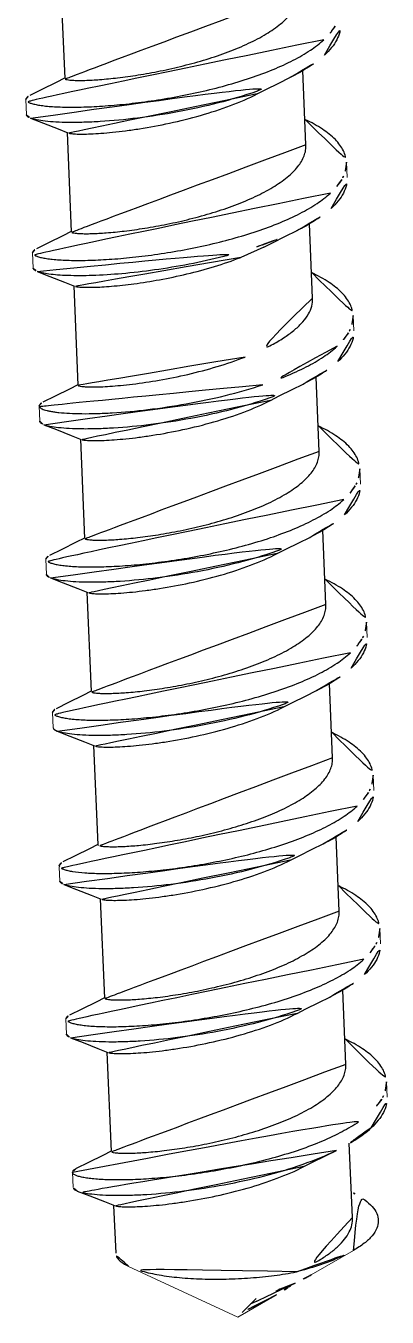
# Model space of a CAD drawing. Extents: x 16296660632 to 16296679688, y -37409620961 to -37409616551.
# Drawn here: x 16296678243.96 to 16296678248.51, y -37409618214.3 to -37409618198.03 of the extents above; entities that cross this region are included whole.
import ezdxf

# ---------------------------------------------------------------- set-up
doc = ezdxf.new("R2010")
doc.units = 0
doc.header["$LTSCALE"] = 10
doc.header["$MEASUREMENT"] = 0
doc.linetypes.add('ACAD_ISO02W100', pattern=[15, 12, -3])
doc.layers.get('0').update_dxf_attribs({"linetype": 'CONTINUOUS'})
doc.layers.add('虚线', color=8, linetype='ACAD_ISO02W100', lineweight=20)

msp = doc.modelspace()

# ---------------------------------------------------------------- linework, layer by layer
at = {"color": 7, "linetype": 'Continuous'}
for p, q in [((16296678244.391939, -37409618197.441933), (16296678244.44627, -37409618198.692421)), ((16296678247.48538, -37409618199.527542), (16296678247.444691, -37409618198.590973)), ((16296678244.363529, -37409618199.327454), (16296678244.48534, -37409618199.376457)), ((16296678244.475821, -37409618199.372627), (16296678244.530149, -37409618200.623108)), ((16296678247.569269, -37409618201.458237), (16296678247.528521, -37409618200.520447)), ((16296678246.95627, -37409618200.815392), (16296678246.664921, -37409618200.945183)), ((16296678244.44372, -37409618201.256668), (16296678244.56922, -37409618201.307137)), ((16296678244.55971, -37409618201.303322), (16296678244.61404, -37409618202.553802)), ((16296678247.653151, -37409618203.388931), (16296678247.612459, -37409618202.452263)), ((16296678244.527599, -37409618203.187363), (16296678244.653099, -37409618203.237839)), ((16296678244.643591, -37409618203.234016), (16296678244.69792, -37409618204.484497)), ((16296678247.73704, -37409618205.319633), (16296678247.69635, -37409618204.383163)), ((16296678244.61149, -37409618205.118057), (16296678244.73699, -37409618205.168533)), ((16296678244.72748, -37409618205.164711), (16296678244.781811, -37409618206.415192)), ((16296678247.820921, -37409618207.25032), (16296678247.780199, -37409618206.313026)), ((16296678244.301149, -37409618206.871292), (16296678244.30958, -37409618206.889053)), ((16296678244.30958, -37409618206.889053), (16296678244.35338, -37409618206.914757)), ((16296678244.69537, -37409618207.048752), (16296678244.820869, -37409618207.099228)), ((16296678244.811359, -37409618207.095398), (16296678244.86569, -37409618208.345886)), ((16296678247.90481, -37409618209.181007), (16296678247.864111, -37409618208.244347)), ((16296678244.871719, -37409618208.352478), (16296678244.86569, -37409618208.345886)), ((16296678244.38508, -37409618208.626678), (16296678244.37665, -37409618208.608917)), ((16296678244.779249, -37409618208.979446), (16296678244.90476, -37409618209.029922)), ((16296678244.89525, -37409618209.026093), (16296678244.949579, -37409618210.276581)), ((16296678247.988689, -37409618211.111702), (16296678247.948, -37409618210.175247)), ((16296678244.86314, -37409618210.910141), (16296678244.98864, -37409618210.960617)), ((16296678244.97913, -37409618210.956787), (16296678245.033461, -37409618212.207268)), ((16296678248.07258, -37409618213.042397), (16296678248.0319, -37409618212.106163)), ((16296678244.947029, -37409618212.840828), (16296678245.072531, -37409618212.891296)), ((16296678245.063009, -37409618212.887482), (16296678245.089251, -37409618213.491257)), ((16296678246.979931, -37409618214.039108), (16296678247.175131, -37409618213.947487)), ((16296678247.175131, -37409618213.947487), (16296678247.347931, -37409618213.867104)), ((16296678246.68347, -37409618214.237183), (16296678246.85796, -37409618214.059097)), ((16296678246.865009, -37409618214.094093), (16296678246.78356, -37409618214.133728)), ((16296678246.865009, -37409618214.094093), (16296678246.89089, -37409618214.081589)), ((16296678246.89089, -37409618214.081589), (16296678246.979931, -37409618214.039108)), ((16296678247.11285, -37409618214.015182), (16296678247.10561, -37409618214.019333))]:
    msp.add_line(p, q, dxfattribs=at)
for points in [[(16296678244.444429, -37409618198.688789), (16296678244.338181, -37409618198.742668), (16296678244.16066, -37409618198.831268), (16296678244.005489, -37409618198.907639)], [(16296678246.872379, -37409618198.884697), (16296678246.98168, -37409618198.829292), (16296678247.143169, -37409618198.748734), (16296678247.281759, -37409618198.68055)], [(16296678244.01782, -37409618199.191971), (16296678244.18121, -37409618199.255447), (16296678244.363529, -37409618199.327454)], [(16296678246.95627, -37409618200.815392), (16296678247.065559, -37409618200.759987), (16296678247.227051, -37409618200.679428), (16296678247.365641, -37409618200.611237)], [(16296678244.528311, -37409618200.619476), (16296678244.42207, -37409618200.673363), (16296678244.244539, -37409618200.761963), (16296678244.089371, -37409618200.838333)], [(16296678244.10173, -37409618201.122673), (16296678244.259251, -37409618201.183853), (16296678244.44372, -37409618201.256668)], [(16296678244.6122, -37409618202.550171), (16296678244.505951, -37409618202.60405), (16296678244.32843, -37409618202.692657), (16296678244.17326, -37409618202.769028)], [(16296678247.04015, -37409618202.746078), (16296678247.149441, -37409618202.690681), (16296678247.31094, -37409618202.610123), (16296678247.44953, -37409618202.541939)], [(16296678244.18561, -37409618203.053368), (16296678244.34314, -37409618203.114548), (16296678244.527599, -37409618203.187363)], [(16296678244.696079, -37409618204.480873), (16296678244.58984, -37409618204.534737), (16296678244.412319, -37409618204.623352), (16296678244.257139, -37409618204.699722)], [(16296678247.124029, -37409618204.676773), (16296678247.23333, -37409618204.621384), (16296678247.394819, -37409618204.540817), (16296678247.533409, -37409618204.472633)], [(16296678244.269501, -37409618204.984062), (16296678244.427019, -37409618205.045242), (16296678244.61149, -37409618205.118057)], [(16296678244.77997, -37409618206.41156), (16296678244.673719, -37409618206.465439), (16296678244.496201, -37409618206.554047), (16296678244.34103, -37409618206.630409)], [(16296678247.20792, -37409618206.607468), (16296678247.317209, -37409618206.552063), (16296678247.47871, -37409618206.471512), (16296678247.61729, -37409618206.40332)], [(16296678244.35338, -37409618206.914757), (16296678244.51091, -37409618206.975937), (16296678244.69537, -37409618207.048752)], [(16296678244.86385, -37409618208.342247), (16296678244.75761, -37409618208.396133), (16296678244.58008, -37409618208.484734), (16296678244.42491, -37409618208.561096)], [(16296678247.291809, -37409618208.538162), (16296678247.4011, -37409618208.482758), (16296678247.56259, -37409618208.402206), (16296678247.70118, -37409618208.334007)], [(16296678244.43726, -37409618208.845444), (16296678244.59479, -37409618208.906631), (16296678244.779249, -37409618208.979446)], [(16296678244.947729, -37409618210.272949), (16296678244.84149, -37409618210.326828), (16296678244.663971, -37409618210.415428), (16296678244.508789, -37409618210.491798)], [(16296678247.37569, -37409618210.468857), (16296678247.48498, -37409618210.413452), (16296678247.646481, -37409618210.332893), (16296678247.785061, -37409618210.264709)], [(16296678244.521151, -37409618210.776138), (16296678244.67868, -37409618210.837318), (16296678244.86314, -37409618210.910141)], [(16296678245.03162, -37409618212.203644), (16296678244.925369, -37409618212.257507), (16296678244.74785, -37409618212.346123), (16296678244.59268, -37409618212.422493)], [(16296678247.45957, -37409618212.399551), (16296678247.568871, -37409618212.344147), (16296678247.73036, -37409618212.263588), (16296678247.86895, -37409618212.195396)], [(16296678244.60503, -37409618212.706833), (16296678244.76256, -37409618212.768013), (16296678244.947029, -37409618212.840828)]]:
    msp.add_lwpolyline(points, dxfattribs=at)
msp.add_arc((16296678247.152309, -37409618214.649361), 2.130513, 63.614215, 64.7460272, dxfattribs=at)
for points, knots in [([(16296678247.401501, -37409618197.596848), (16296678247.402491, -37409618197.619637), (16296678247.39946, -37409618197.666458), (16296678247.372749, -37409618197.762573), (16296678247.298229, -37409618197.882973), (16296678247.161079, -37409618198.014732), (16296678246.97851, -37409618198.139503), (16296678246.75668, -37409618198.255409), (16296678246.503559, -37409618198.360672), (16296678246.22858, -37409618198.453537), (16296678245.9422, -37409618198.532707), (16296678245.65538, -37409618198.597397), (16296678245.37916, -37409618198.647392), (16296678245.124201, -37409618198.683067), (16296678244.900339, -37409618198.705353), (16296678244.737249, -37409618198.714684), (16296678244.62878, -37409618198.71624), (16296678244.56592, -37409618198.715118), (16296678244.516121, -37409618198.71199), (16296678244.483431, -37409618198.708038), (16296678244.463831, -37409618198.703529), (16296678244.45393, -37409618198.700218), (16296678244.44643, -37409618198.695923), (16296678244.44628, -37409618198.692421)], [0, 0, 0, 0, 0.020473379, 0.041728798, 0.088965914, 0.145235111, 0.211407373, 0.286735407, 0.369456346, 0.45715445, 0.547003048, 0.635953711, 0.72089852, 0.798816075, 0.866904958, 0.922705167, 0.945348959, 0.964216136, 0.979137713, 0.990017197, 0.993933035, 0.996848199, 1, 1, 1, 1]), ([(16296678247.719521, -37409618198.396591), (16296678247.75164, -37409618198.366913), (16296678247.80892, -37409618198.307121), (16296678247.87505, -37409618198.209473), (16296678247.914261, -37409618198.109879), (16296678247.92132, -37409618198.041908), (16296678247.919889, -37409618198.009422)], [0, 0, 0, 0, 0.292041526, 0.550741374, 0.78281625, 1, 1, 1, 1]), ([(16296678247.852779, -37409618198.032967), (16296678247.844179, -37409618198.047722), (16296678247.80382, -37409618198.109917), (16296678247.752991, -37409618198.164848), (16296678247.71113, -37409618198.203522)], [0, 0, 0, 0, 0.230554103, 1, 1, 1, 1]), ([(16296678247.71113, -37409618198.203522), (16296678247.658489, -37409618198.252136), (16296678247.53458, -37409618198.34584), (16296678247.319321, -37409618198.469147), (16296678247.066191, -37409618198.58403), (16296678246.677349, -37409618198.727203), (16296678246.15098, -37409618198.869141), (16296678245.61076, -37409618198.966721), (16296678245.186359, -37409618199.01828), (16296678244.89463, -37409618199.042412), (16296678244.63203, -37409618199.05349), (16296678244.43483, -37409618199.052856), (16296678244.29723, -37409618199.046211), (16296678244.21077, -37409618199.03904), (16296678244.136259, -37409618199.02961), (16296678244.074631, -37409618199.018501), (16296678244.02499, -37409618199.005173), (16296678243.98547, -37409618198.990143), (16296678243.957911, -37409618198.970192), (16296678243.957239, -37409618198.95549)], [0, 0, 0, 0, 0.054597863, 0.117772364, 0.188714815, 0.266126351, 0.433268236, 0.603274144, 0.683953964, 0.758925557, 0.826238258, 0.884142891, 0.909099898, 0.931175109, 0.95025002, 0.966227437, 0.979060216, 0.988785799, 1, 1, 1, 1]), ([(16296678247.281759, -37409618198.68055), (16296678247.366249, -37409618198.639191), (16296678247.519489, -37409618198.555313), (16296678247.66054, -37409618198.451073), (16296678247.719521, -37409618198.396591)], [0, 0, 0, 0, 0.539521217, 1, 1, 1, 1]), ([(16296678244.01782, -37409618199.191971), (16296678244.04203, -37409618199.201317), (16296678244.102369, -37409618199.216331), (16296678244.208561, -37409618199.231773), (16296678244.34403, -37409618199.242218), (16296678244.50643, -37409618199.246758), (16296678244.69313, -37409618199.24453), (16296678244.981529, -37409618199.23111), (16296678245.37693, -37409618199.193443), (16296678245.87311, -37409618199.116898), (16296678246.374809, -37409618199.007156), (16296678246.84866, -37409618198.866539), (16296678247.14571, -37409618198.747139), (16296678247.281759, -37409618198.68055)], [0, 0, 0, 0, 0.023274835, 0.055459237, 0.096230148, 0.145031457, 0.201128559, 0.263646902, 0.403927526, 0.557104088, 0.713663413, 0.864151134, 1, 1, 1, 1]), ([(16296678243.957239, -37409618198.95549), (16296678243.95705, -37409618198.951469), (16296678243.959419, -37409618198.942322), (16296678243.969431, -37409618198.930191), (16296678243.985189, -37409618198.918282), (16296678243.998119, -37409618198.911247), (16296678244.005489, -37409618198.907639)], [0, 0, 0, 0, 0.169903477, 0.38015767, 0.653504715, 1, 1, 1, 1]), ([(16296678246.872379, -37409618198.884697), (16296678246.763411, -37409618198.940361), (16296678246.528601, -37409618199.040718), (16296678246.15798, -37409618199.160881), (16296678245.77405, -37409618199.256172), (16296678245.45714, -37409618199.315369), (16296678245.217279, -37409618199.34996), (16296678245.05521, -37409618199.368889), (16296678244.908991, -37409618199.381897), (16296678244.7812, -37409618199.389473), (16296678244.67407, -37409618199.392273), (16296678244.58952, -37409618199.390846), (16296678244.53381, -37409618199.386871), (16296678244.501801, -37409618199.381493), (16296678244.490021, -37409618199.378349), (16296678244.48535, -37409618199.376457)], [0, 0, 0, 0, 0.149149321, 0.310484672, 0.474509807, 0.630988682, 0.703233264, 0.769884543, 0.829849333, 0.882139273, 0.925907836, 0.960437192, 0.985216736, 0.99385246, 1, 1, 1, 1]), ([(16296678243.96562, -37409618199.148537), (16296678243.965799, -37409618199.15255), (16296678243.968981, -37409618199.161453), (16296678243.97999, -37409618199.172653), (16296678243.9967, -37409618199.183144), (16296678244.01018, -37409618199.189018), (16296678244.01782, -37409618199.191971)], [0, 0, 0, 0, 0.170000844, 0.380271754, 0.653548251, 1, 1, 1, 1]), ([(16296678247.479429, -37409618199.210167), (16296678247.553749, -37409618199.245491), (16296678247.68726, -37409618199.318024), (16296678247.83148, -37409618199.430908), (16296678247.91437, -37409618199.527527), (16296678247.95837, -37409618199.598846), (16296678247.98646, -37409618199.672119), (16296678247.994301, -37409618199.722366), (16296678247.99538, -37409618199.747047)], [0, 0, 0, 0, 0.316990066, 0.583646465, 0.699612004, 0.805856751, 0.904870208, 1, 1, 1, 1]), ([(16296678247.485371, -37409618199.527542), (16296678247.486361, -37409618199.550339), (16296678247.48336, -37409618199.59716), (16296678247.456619, -37409618199.69326), (16296678247.38213, -37409618199.813667), (16296678247.24497, -37409618199.945427), (16296678247.062401, -37409618200.070198), (16296678246.840561, -37409618200.186096), (16296678246.58744, -37409618200.291367), (16296678246.312469, -37409618200.384232), (16296678246.026079, -37409618200.463402), (16296678245.739269, -37409618200.528091), (16296678245.463039, -37409618200.578087), (16296678245.20808, -37409618200.61377), (16296678244.98423, -37409618200.636047), (16296678244.821131, -37409618200.645363), (16296678244.712669, -37409618200.646927), (16296678244.649811, -37409618200.645813), (16296678244.60001, -37409618200.642677), (16296678244.56732, -37409618200.638733), (16296678244.54772, -37409618200.634216), (16296678244.537821, -37409618200.630913), (16296678244.5303, -37409618200.626617), (16296678244.530161, -37409618200.623108)], [0, 0, 0, 0, 0.020473109, 0.041728852, 0.088964898, 0.145233819, 0.211407294, 0.286736722, 0.36945788, 0.457155013, 0.547002835, 0.63595387, 0.720899785, 0.798817581, 0.86690496, 0.922702885, 0.945351231, 0.964212898, 0.979139644, 0.990015343, 0.993929586, 0.996847636, 1, 1, 1, 1]), ([(16296678247.99538, -37409618199.747047), (16296678247.996679, -37409618199.776413), (16296678247.991261, -37409618199.837418), (16296678247.97105, -37409618199.895027), (16296678247.957911, -37409618199.92318)], [0, 0, 0, 0, 0.486192478, 1, 1, 1, 1]), ([(16296678247.93771, -37409618199.961868), (16296678247.92909, -37409618199.976784), (16296678247.88855, -37409618200.039688), (16296678247.837271, -37409618200.095177), (16296678247.795019, -37409618200.134209)], [0, 0, 0, 0, 0.230375107, 1, 1, 1, 1]), ([(16296678247.957911, -37409618199.92318), (16296678247.9564, -37409618199.92643), (16296678247.95009, -37409618199.939537), (16296678247.943199, -37409618199.95237), (16296678247.93771, -37409618199.961868)], [0, 0, 0, 0, 0.245966155, 1, 1, 1, 1]), ([(16296678247.80341, -37409618200.327278), (16296678247.83551, -37409618200.297623), (16296678247.892771, -37409618200.237846), (16296678247.958879, -37409618200.140259), (16296678247.99811, -37409618200.040733), (16296678248.00519, -37409618199.972794), (16296678248.00378, -37409618199.940323)], [0, 0, 0, 0, 0.292048077, 0.550747257, 0.782820688, 1, 1, 1, 1]), ([(16296678247.795019, -37409618200.134209), (16296678247.74238, -37409618200.182838), (16296678247.61845, -37409618200.276543), (16296678247.40316, -37409618200.399857), (16296678247.14999, -37409618200.514763), (16296678246.761101, -37409618200.657944), (16296678246.234699, -37409618200.799873), (16296678245.69446, -37409618200.897438), (16296678245.270041, -37409618200.94899), (16296678244.978319, -37409618200.973122), (16296678244.71575, -37409618200.984177), (16296678244.51857, -37409618200.983559), (16296678244.380989, -37409618200.976891), (16296678244.29455, -37409618200.969719), (16296678244.22006, -37409618200.960297), (16296678244.15844, -37409618200.949181), (16296678244.10882, -37409618200.935837), (16296678244.069321, -37409618200.920807), (16296678244.04178, -37409618200.900864), (16296678244.041121, -37409618200.886162)], [0, 0, 0, 0, 0.054600543, 0.117783657, 0.188737132, 0.266159541, 0.433309613, 0.60331789, 0.684002339, 0.758972711, 0.826278771, 0.884173677, 0.909125167, 0.931195935, 0.950266523, 0.966240412, 0.979069487, 0.988791659, 1, 1, 1, 1]), ([(16296678247.365641, -37409618200.611237), (16296678247.45013, -37409618200.569893), (16296678247.603371, -37409618200.486008), (16296678247.744419, -37409618200.381767), (16296678247.80341, -37409618200.327278)], [0, 0, 0, 0, 0.53945091, 1, 1, 1, 1]), ([(16296678246.865589, -37409618200.812103), (16296678246.91054, -37409618200.797127), (16296678247.080219, -37409618200.738037), (16296678247.24679, -37409618200.669411), (16296678247.365641, -37409618200.611237)], [0, 0, 0, 0, 0.263643768, 1, 1, 1, 1]), ([(16296678244.041121, -37409618200.886162), (16296678244.040939, -37409618200.882141), (16296678244.04332, -37409618200.872993), (16296678244.053329, -37409618200.86087), (16296678244.06908, -37409618200.848969), (16296678244.082001, -37409618200.841927), (16296678244.089371, -37409618200.838333)], [0, 0, 0, 0, 0.169915353, 0.380200073, 0.6535533, 1, 1, 1, 1]), ([(16296678244.10173, -37409618201.122673), (16296678244.12182, -37409618201.130417), (16296678244.17062, -37409618201.143494), (16296678244.25563, -37409618201.1577), (16296678244.3624, -37409618201.168472), (16296678244.544161, -37409618201.178001), (16296678244.81443, -37409618201.176041), (16296678245.18001, -37409618201.152901), (16296678245.587379, -37409618201.106171), (16296678246.0166, -37409618201.034859), (16296678246.446739, -37409618200.939178), (16296678246.728729, -37409618200.857681), (16296678246.865589, -37409618200.812103)], [0, 0, 0, 0, 0.023014529, 0.053783274, 0.092115092, 0.13766088, 0.248319327, 0.380822512, 0.529134388, 0.68649583, 0.845784146, 1, 1, 1, 1]), ([(16296678244.049509, -37409618201.079247), (16296678244.04969, -37409618201.083267), (16296678244.052879, -37409618201.092163), (16296678244.06389, -37409618201.103363), (16296678244.08061, -37409618201.113853), (16296678244.09409, -37409618201.11972), (16296678244.10173, -37409618201.122673)], [0, 0, 0, 0, 0.169972294, 0.380251106, 0.653586153, 1, 1, 1, 1]), ([(16296678246.664921, -37409618200.945183), (16296678246.556101, -37409618200.987732), (16296678246.33157, -37409618201.064323), (16296678245.989059, -37409618201.156349), (16296678245.64971, -37409618201.227654), (16296678245.332279, -37409618201.278137), (16296678245.089359, -37409618201.305199), (16296678244.919201, -37409618201.317322), (16296678244.81407, -37409618201.321838), (16296678244.726049, -37409618201.322769), (16296678244.656389, -37409618201.320587), (16296678244.610229, -37409618201.316544), (16296678244.583349, -37409618201.31163), (16296678244.57329, -37409618201.3088), (16296678244.569229, -37409618201.307137)], [0, 0, 0, 0, 0.163619595, 0.331822259, 0.496383853, 0.648977094, 0.781754885, 0.838514165, 0.887839372, 0.92908934, 0.961746733, 0.985430199, 0.993851252, 1, 1, 1, 1]), ([(16296678247.562281, -37409618201.140373), (16296678247.63677, -37409618201.17572), (16296678247.770571, -37409618201.248322), (16296678247.915119, -37409618201.361351), (16296678247.99819, -37409618201.458122), (16296678248.042259, -37409618201.529541), (16296678248.070391, -37409618201.602913), (16296678248.078199, -37409618201.653236), (16296678248.079281, -37409618201.677948)], [0, 0, 0, 0, 0.317069623, 0.583760876, 0.699715129, 0.805931528, 0.904908301, 1, 1, 1, 1]), ([(16296678247.569269, -37409618201.458237), (16296678247.570721, -37409618201.491661), (16296678247.56245, -37409618201.561981), (16296678247.518299, -37409618201.664139), (16296678247.444889, -37409618201.763649), (16296678247.344311, -37409618201.860069), (16296678247.218599, -37409618201.953018), (16296678247.012501, -37409618202.076027), (16296678246.84045, -37409618202.152817), (16296678246.71944, -37409618202.200127)], [0, 0, 0, 0, 0.084468713, 0.175528037, 0.278039555, 0.394648873, 0.526115147, 0.671938529, 1, 1, 1, 1]), ([(16296678248.079281, -37409618201.677948), (16296678248.08054, -37409618201.707123), (16296678248.07519, -37409618201.767662), (16296678248.055241, -37409618201.824883), (16296678248.042271, -37409618201.852859)], [0, 0, 0, 0, 0.486351794, 1, 1, 1, 1]), ([(16296678247.887289, -37409618202.257973), (16296678247.91942, -37409618202.228302), (16296678247.9767, -37409618202.168503), (16296678248.04283, -37409618202.070831), (16296678248.082041, -37409618201.971237), (16296678248.08909, -37409618201.903259), (16296678248.08765, -37409618201.870773)], [0, 0, 0, 0, 0.292051707, 0.550748806, 0.782818398, 1, 1, 1, 1]), ([(16296678248.01996, -37409618201.89537), (16296678248.01137, -37409618201.910027), (16296678247.971109, -37409618201.971832), (16296678247.92054, -37409618202.026443), (16296678247.878901, -37409618202.064903)], [0, 0, 0, 0, 0.230654947, 1, 1, 1, 1]), ([(16296678248.042271, -37409618201.852859), (16296678248.040621, -37409618201.856422), (16296678248.033701, -37409618201.870857), (16296678248.02607, -37409618201.884956), (16296678248.01996, -37409618201.89537)], [0, 0, 0, 0, 0.245565464, 1, 1, 1, 1]), ([(16296678247.878901, -37409618202.064903), (16296678247.825609, -37409618202.114143), (16296678247.69997, -37409618202.208923), (16296678247.48152, -37409618202.33345), (16296678247.224541, -37409618202.449333), (16296678247.03887, -37409618202.517159), (16296678246.94108, -37409618202.549728)], [0, 0, 0, 0, 0.204888905, 0.442210902, 0.708951981, 1, 1, 1, 1]), ([(16296678246.71944, -37409618202.200127), (16296678246.604031, -37409618202.245247), (16296678246.365841, -37409618202.325829), (16296678246.003309, -37409618202.42112), (16296678245.6469, -37409618202.493179), (16296678245.363371, -37409618202.535507), (16296678245.15633, -37409618202.558167), (16296678245.02178, -37409618202.569313), (16296678244.90402, -37409618202.575691), (16296678244.804951, -37409618202.57785), (16296678244.725941, -37409618202.576378), (16296678244.668579, -37409618202.572151), (16296678244.634029, -37409618202.566177), (16296678244.61817, -37409618202.560112), (16296678244.61413, -37409618202.555702), (16296678244.61404, -37409618202.553802)], [0, 0, 0, 0, 0.172480272, 0.34952702, 0.521413894, 0.678347525, 0.748337476, 0.811271997, 0.866244616, 0.912441095, 0.949215814, 0.976059777, 0.99272841, 0.997353392, 1, 1, 1, 1]), ([(16296678247.44953, -37409618202.541939), (16296678247.534019, -37409618202.50058), (16296678247.68726, -37409618202.416687), (16296678247.82831, -37409618202.312462), (16296678247.887289, -37409618202.257973)], [0, 0, 0, 0, 0.539499968, 1, 1, 1, 1]), ([(16296678246.94108, -37409618202.549728), (16296678246.78643, -37409618202.601227), (16296678246.467609, -37409618202.691643), (16296678245.98344, -37409618202.793739), (16296678245.50728, -37409618202.864967), (16296678245.12854, -37409618202.900108), (16296678244.851931, -37409618202.912781), (16296678244.671921, -37409618202.915031), (16296678244.51429, -37409618202.91098), (16296678244.39814, -37409618202.902618), (16296678244.318371, -37409618202.89286), (16296678244.268761, -37409618202.884811), (16296678244.226299, -37409618202.875763), (16296678244.191139, -37409618202.865799), (16296678244.163321, -37409618202.85511), (16296678244.142839, -37409618202.843689), (16296678244.129271, -37409618202.831467), (16296678244.12521, -37409618202.821381), (16296678244.12501, -37409618202.816879)], [0, 0, 0, 0, 0.169969886, 0.345127085, 0.515660394, 0.671738197, 0.74149642, 0.804356511, 0.859406159, 0.905882318, 0.925710051, 0.943188311, 0.958273757, 0.970953616, 0.981258983, 0.989287038, 0.995306043, 1, 1, 1, 1]), ([(16296678244.18561, -37409618203.053368), (16296678244.209829, -37409618203.062714), (16296678244.27017, -37409618203.077721), (16296678244.376369, -37409618203.09317), (16296678244.51186, -37409618203.103607), (16296678244.674271, -37409618203.108147), (16296678244.860991, -37409618203.105911), (16296678245.149401, -37409618203.092491), (16296678245.54479, -37409618203.054817), (16296678246.040951, -37409618202.978271), (16296678246.542641, -37409618202.86853), (16296678247.01646, -37409618202.727913), (16296678247.31349, -37409618202.608521), (16296678247.44953, -37409618202.541939)], [0, 0, 0, 0, 0.023277942, 0.0554649, 0.096239823, 0.145048108, 0.201149802, 0.263671785, 0.403950559, 0.557120703, 0.713681163, 0.864163486, 1, 1, 1, 1]), ([(16296678244.12501, -37409618202.816879), (16296678244.124821, -37409618202.812859), (16296678244.12719, -37409618202.803711), (16296678244.137199, -37409618202.79158), (16296678244.15295, -37409618202.779671), (16296678244.16588, -37409618202.772629), (16296678244.17325, -37409618202.769028)], [0, 0, 0, 0, 0.169906992, 0.380145026, 0.653498445, 1, 1, 1, 1]), ([(16296678247.04014, -37409618202.746078), (16296678246.931179, -37409618202.80175), (16296678246.696369, -37409618202.902107), (16296678246.325741, -37409618203.02227), (16296678245.941811, -37409618203.117561), (16296678245.624901, -37409618203.176758), (16296678245.385031, -37409618203.211349), (16296678245.222969, -37409618203.230278), (16296678245.07675, -37409618203.243294), (16296678244.948959, -37409618203.250862), (16296678244.841829, -37409618203.253647), (16296678244.75728, -37409618203.252243), (16296678244.701571, -37409618203.248253), (16296678244.669559, -37409618203.242882), (16296678244.65778, -37409618203.239738), (16296678244.653111, -37409618203.237839)], [0, 0, 0, 0, 0.149150169, 0.310486837, 0.474513135, 0.630992301, 0.703238111, 0.769888065, 0.829853885, 0.882142426, 0.925910121, 0.960439367, 0.985215964, 0.993851966, 1, 1, 1, 1]), ([(16296678244.13339, -37409618203.009949), (16296678244.133579, -37409618203.013962), (16296678244.13677, -37409618203.02285), (16296678244.147779, -37409618203.034058), (16296678244.16449, -37409618203.04454), (16296678244.177971, -37409618203.050423), (16296678244.18561, -37409618203.053368)], [0, 0, 0, 0, 0.170001417, 0.38031259, 0.653588561, 1, 1, 1, 1]), ([(16296678247.64723, -37409618203.071564), (16296678247.72154, -37409618203.106888), (16296678247.85504, -37409618203.179413), (16296678247.99925, -37409618203.292297), (16296678248.08214, -37409618203.388924), (16296678248.126129, -37409618203.460228), (16296678248.15423, -37409618203.533478), (16296678248.16206, -37409618203.583717), (16296678248.163151, -37409618203.608391)], [0, 0, 0, 0, 0.317000232, 0.583666773, 0.699629161, 0.805867642, 0.904875914, 1, 1, 1, 1]), ([(16296678247.653139, -37409618203.388931), (16296678247.654131, -37409618203.411728), (16296678247.651131, -37409618203.458542), (16296678247.62439, -37409618203.554642), (16296678247.5499, -37409618203.675056), (16296678247.412741, -37409618203.806824), (16296678247.230169, -37409618203.931587), (16296678247.008329, -37409618204.047493), (16296678246.755211, -37409618204.152763), (16296678246.48023, -37409618204.245613), (16296678246.19385, -37409618204.324791), (16296678245.90703, -37409618204.389481), (16296678245.63081, -37409618204.439484), (16296678245.375851, -37409618204.475159), (16296678245.152, -37409618204.497429), (16296678244.988899, -37409618204.506737), (16296678244.88044, -37409618204.508324), (16296678244.817579, -37409618204.507187), (16296678244.76778, -37409618204.504066), (16296678244.73509, -37409618204.500107), (16296678244.71549, -37409618204.495613), (16296678244.705589, -37409618204.492302), (16296678244.69808, -37409618204.488007), (16296678244.697929, -37409618204.484497)], [0, 0, 0, 0, 0.020473002, 0.041729138, 0.088965208, 0.145233793, 0.211406747, 0.286736229, 0.369457741, 0.457155141, 0.54700295, 0.635953768, 0.720899608, 0.798817914, 0.866905807, 0.922703783, 0.945350945, 0.964213393, 0.979140238, 0.990015267, 0.993930377, 0.996848763, 1, 1, 1, 1]), ([(16296678248.163151, -37409618203.608391), (16296678248.16445, -37409618203.637688), (16296678248.159069, -37409618203.698517), (16296678248.138969, -37409618203.755997), (16296678248.12591, -37409618203.784088)], [0, 0, 0, 0, 0.486262534, 1, 1, 1, 1]), ([(16296678247.97118, -37409618204.188667), (16296678248.00329, -37409618204.158997), (16296678248.06057, -37409618204.099213), (16296678248.126699, -37409618204.001556), (16296678248.165911, -37409618203.901993), (16296678248.17297, -37409618203.834007), (16296678248.171539, -37409618203.801529)], [0, 0, 0, 0, 0.292042019, 0.550739331, 0.782814934, 1, 1, 1, 1]), ([(16296678248.10479, -37409618203.82444), (16296678248.096189, -37409618203.839249), (16296678248.055759, -37409618203.901688), (16296678248.00478, -37409618203.956802), (16296678247.96279, -37409618203.995598)], [0, 0, 0, 0, 0.230493294, 1, 1, 1, 1]), ([(16296678248.12591, -37409618203.784088), (16296678248.124331, -37409618203.787468), (16296678248.11776, -37409618203.801163), (16296678248.11055, -37409618203.814537), (16296678248.10479, -37409618203.82444)], [0, 0, 0, 0, 0.245792502, 1, 1, 1, 1]), ([(16296678247.96279, -37409618203.995598), (16296678247.910151, -37409618204.044228), (16296678247.78624, -37409618204.137917), (16296678247.570971, -37409618204.26123), (16296678247.317841, -37409618204.376106), (16296678246.928989, -37409618204.519287), (16296678246.40262, -37409618204.661217), (16296678245.8624, -37409618204.758797), (16296678245.438, -37409618204.810364), (16296678245.146271, -37409618204.834503), (16296678244.88368, -37409618204.845573), (16296678244.68648, -37409618204.844948), (16296678244.54888, -37409618204.838287), (16296678244.46242, -37409618204.831123), (16296678244.387911, -37409618204.821693), (16296678244.32629, -37409618204.810593), (16296678244.27664, -37409618204.797256), (16296678244.237129, -37409618204.782219), (16296678244.20957, -37409618204.762283), (16296678244.208891, -37409618204.747566)], [0, 0, 0, 0, 0.054597986, 0.117772217, 0.188715866, 0.266129497, 0.433272362, 0.603276075, 0.683956074, 0.75892818, 0.826240366, 0.884144047, 0.90910043, 0.931175064, 0.950249452, 0.966226519, 0.979059587, 0.988785469, 1, 1, 1, 1]), ([(16296678247.533409, -37409618204.472633), (16296678247.61791, -37409618204.431267), (16296678247.771139, -37409618204.347382), (16296678247.912201, -37409618204.243149), (16296678247.97118, -37409618204.188667)], [0, 0, 0, 0, 0.539524449, 1, 1, 1, 1]), ([(16296678244.269501, -37409618204.984062), (16296678244.293711, -37409618204.993401), (16296678244.354059, -37409618205.008423), (16296678244.46026, -37409618205.023857), (16296678244.59573, -37409618205.034302), (16296678244.758129, -37409618205.038841), (16296678244.94483, -37409618205.036613), (16296678245.233231, -37409618205.023193), (16296678245.62862, -37409618204.985519), (16296678246.12479, -37409618204.908974), (16296678246.62649, -37409618204.799232), (16296678247.100321, -37409618204.658623), (16296678247.39736, -37409618204.539223), (16296678247.533409, -37409618204.472633)], [0, 0, 0, 0, 0.023277451, 0.055464633, 0.09623774, 0.14503984, 0.201136904, 0.263654313, 0.403933677, 0.557110773, 0.713667872, 0.864152084, 1, 1, 1, 1]), ([(16296678247.124029, -37409618204.676773), (16296678247.01507, -37409618204.732437), (16296678246.780251, -37409618204.832802), (16296678246.40963, -37409618204.952957), (16296678246.02569, -37409618205.048264), (16296678245.70878, -37409618205.107437), (16296678245.46891, -37409618205.142036), (16296678245.30685, -37409618205.160973), (16296678245.160629, -37409618205.173981), (16296678245.032841, -37409618205.181557), (16296678244.925711, -37409618205.184334), (16296678244.84116, -37409618205.182953), (16296678244.78545, -37409618205.17894), (16296678244.753441, -37409618205.173576), (16296678244.741671, -37409618205.170433), (16296678244.737, -37409618205.168533)], [0, 0, 0, 0, 0.149151547, 0.310488778, 0.474514623, 0.630994236, 0.703239379, 0.769892041, 0.82985295, 0.88214777, 0.925908982, 0.960442813, 0.985217861, 0.993857596, 1, 1, 1, 1]), ([(16296678244.208891, -37409618204.747566), (16296678244.2087, -37409618204.743553), (16296678244.211069, -37409618204.734398), (16296678244.22109, -37409618204.722267), (16296678244.236839, -37409618204.710373), (16296678244.249769, -37409618204.703323), (16296678244.257139, -37409618204.699707)], [0, 0, 0, 0, 0.16990336, 0.380157728, 0.653503805, 1, 1, 1, 1]), ([(16296678244.217279, -37409618204.940598), (16296678244.217449, -37409618204.944618), (16296678244.220631, -37409618204.953506), (16296678244.23164, -37409618204.964737), (16296678244.24836, -37409618204.975227), (16296678244.26185, -37409618204.98111), (16296678244.269501, -37409618204.984062)], [0, 0, 0, 0, 0.169972429, 0.380207642, 0.653495903, 1, 1, 1, 1]), ([(16296678247.73082, -37409618205.002121), (16296678247.80518, -37409618205.037453), (16296678247.938761, -37409618205.109993), (16296678248.083059, -37409618205.222908), (16296678248.166, -37409618205.319572), (16296678248.21002, -37409618205.390907), (16296678248.238119, -37409618205.464203), (16296678248.245951, -37409618205.514473), (16296678248.24704, -37409618205.539146)], [0, 0, 0, 0, 0.31700398, 0.58366878, 0.699633119, 0.805873057, 0.904878898, 1, 1, 1, 1]), ([(16296678247.73704, -37409618205.319633), (16296678247.73802, -37409618205.342407), (16296678247.734989, -37409618205.389236), (16296678247.7083, -37409618205.485336), (16296678247.63377, -37409618205.605743), (16296678247.49662, -37409618205.737503), (16296678247.314039, -37409618205.862267), (16296678247.092211, -37409618205.97818), (16296678246.83909, -37409618206.083443), (16296678246.564119, -37409618206.176323), (16296678246.27774, -37409618206.255493), (16296678245.990919, -37409618206.320183), (16296678245.714701, -37409618206.370171), (16296678245.45974, -37409618206.405853), (16296678245.235889, -37409618206.428123), (16296678245.07279, -37409618206.437447), (16296678244.964319, -37409618206.439011), (16296678244.901461, -37409618206.437889), (16296678244.85166, -37409618206.434761), (16296678244.81897, -37409618206.430809), (16296678244.79937, -37409618206.4263), (16296678244.789471, -37409618206.422989), (16296678244.781969, -37409618206.418701), (16296678244.781811, -37409618206.415192)], [0, 0, 0, 0, 0.020473564, 0.04172826, 0.088965556, 0.145235416, 0.211408292, 0.286736393, 0.36945677, 0.457154207, 0.547002859, 0.635953903, 0.72089867, 0.798815541, 0.866903441, 0.922703135, 0.9453491, 0.964214973, 0.979136713, 0.990017623, 0.993931108, 0.99684619, 1, 1, 1, 1]), ([(16296678248.24704, -37409618205.539146), (16296678248.248329, -37409618205.568481), (16296678248.242929, -37409618205.629379), (16296678248.222771, -37409618205.686913), (16296678248.209669, -37409618205.715027)], [0, 0, 0, 0, 0.486228803, 1, 1, 1, 1]), ([(16296678248.055059, -37409618206.119362), (16296678248.08717, -37409618206.089699), (16296678248.14443, -37409618206.029922), (16296678248.210541, -37409618205.93232), (16296678248.249769, -37409618205.832779), (16296678248.256849, -37409618205.764839), (16296678248.25543, -37409618205.732361)], [0, 0, 0, 0, 0.292052229, 0.550751429, 0.782822512, 1, 1, 1, 1]), ([(16296678248.188829, -37409618205.754868), (16296678248.18022, -37409618205.769699), (16296678248.139771, -37409618205.832237), (16296678248.08873, -37409618205.887444), (16296678248.046671, -37409618205.926292)], [0, 0, 0, 0, 0.23046739, 1, 1, 1, 1]), ([(16296678248.209669, -37409618205.715027), (16296678248.20812, -37409618205.718369), (16296678248.20163, -37409618205.73188), (16296678248.19451, -37409618205.745087), (16296678248.188829, -37409618205.754868)], [0, 0, 0, 0, 0.245845959, 1, 1, 1, 1]), ([(16296678248.046671, -37409618205.926292), (16296678247.99403, -37409618205.974922), (16296678247.87009, -37409618206.068626), (16296678247.654791, -37409618206.191963), (16296678247.4016, -37409618206.306847), (16296678247.012699, -37409618206.450043), (16296678246.48628, -37409618206.591972), (16296678245.946011, -37409618206.689537), (16296678245.521589, -37409618206.741081), (16296678245.22987, -37409618206.765213), (16296678244.9673, -37409618206.776268), (16296678244.77014, -37409618206.775627), (16296678244.63257, -37409618206.768967), (16296678244.546129, -37409618206.761803), (16296678244.471649, -37409618206.752373), (16296678244.410049, -37409618206.741249), (16296678244.36043, -37409618206.727913), (16296678244.32095, -37409618206.712883), (16296678244.293421, -37409618206.692917), (16296678244.29277, -37409618206.678223)], [0, 0, 0, 0, 0.054603244, 0.117790983, 0.188748185, 0.266174072, 0.433328141, 0.603342662, 0.684027826, 0.758996965, 0.826299971, 0.88419148, 0.909141168, 0.931210114, 0.950278412, 0.96625021, 0.979076455, 0.988795864, 1, 1, 1, 1]), ([(16296678247.6173, -37409618206.40332), (16296678247.70179, -37409618206.361969), (16296678247.85503, -37409618206.278084), (16296678247.99608, -37409618206.173851), (16296678248.055059, -37409618206.119362)], [0, 0, 0, 0, 0.539494874, 1, 1, 1, 1]), ([(16296678244.35339, -37409618206.914749), (16296678244.377609, -37409618206.924103), (16296678244.43796, -37409618206.93911), (16296678244.544161, -37409618206.954559), (16296678244.679649, -37409618206.964996), (16296678244.84206, -37409618206.969528), (16296678245.02877, -37409618206.9673), (16296678245.317169, -37409618206.953873), (16296678245.712561, -37409618206.916206), (16296678246.208731, -37409618206.839661), (16296678246.710421, -37409618206.729912), (16296678247.18424, -37409618206.589287), (16296678247.48126, -37409618206.469902), (16296678247.6173, -37409618206.40332)], [0, 0, 0, 0, 0.023283223, 0.05546621, 0.09624573, 0.145052013, 0.201149906, 0.263670519, 0.403945888, 0.55712444, 0.713687283, 0.864163515, 1, 1, 1, 1]), ([(16296678247.207911, -37409618206.607468), (16296678247.098949, -37409618206.663139), (16296678246.86414, -37409618206.763489), (16296678246.49353, -37409618206.883652), (16296678246.1096, -37409618206.978943), (16296678245.79269, -37409618207.038132), (16296678245.55283, -37409618207.072731), (16296678245.39076, -37409618207.09166), (16296678245.244551, -37409618207.104683), (16296678245.116751, -37409618207.112244), (16296678245.009621, -37409618207.115044), (16296678244.92506, -37409618207.113632), (16296678244.86935, -37409618207.109642), (16296678244.837339, -37409618207.104263), (16296678244.82555, -37409618207.10112), (16296678244.820881, -37409618207.099228)], [0, 0, 0, 0, 0.149146896, 0.310480309, 0.47450344, 0.630980145, 0.703226469, 0.769875206, 0.829841981, 0.882131615, 0.92589884, 0.960430965, 0.98521186, 0.9938523, 1, 1, 1, 1]), ([(16296678244.29277, -37409618206.678223), (16296678244.292601, -37409618206.674202), (16296678244.294979, -37409618206.665062), (16296678244.304991, -37409618206.652946), (16296678244.32074, -37409618206.641037), (16296678244.33366, -37409618206.634018), (16296678244.341021, -37409618206.630409)], [0, 0, 0, 0, 0.16992357, 0.38022582, 0.65358107, 1, 1, 1, 1]), ([(16296678247.81391, -37409618206.932426), (16296678247.88839, -37409618206.967789), (16296678248.0222, -37409618207.040382), (16296678248.16675, -37409618207.153412), (16296678248.249821, -37409618207.250183), (16296678248.2939, -37409618207.321587), (16296678248.322029, -37409618207.394958), (16296678248.329849, -37409618207.445282), (16296678248.330931, -37409618207.469994)], [0, 0, 0, 0, 0.317074859, 0.583767401, 0.69972188, 0.805937477, 0.904912273, 1, 1, 1, 1]), ([(16296678247.82091, -37409618207.25032), (16296678247.82188, -37409618207.272469), (16296678247.819099, -37409618207.317917), (16296678247.79402, -37409618207.411133), (16296678247.723921, -37409618207.528183), (16296678247.594061, -37409618207.656807), (16296678247.454611, -37409618207.755096), (16296678247.323919, -37409618207.831123), (16296678247.1735, -37409618207.908409), (16296678246.9673, -37409618207.997078), (16296678246.702959, -37409618208.089737), (16296678246.42581, -37409618208.169647), (16296678246.14591, -37409618208.235962), (16296678245.87343, -37409618208.288368), (16296678245.618299, -37409618208.327072), (16296678245.389851, -37409618208.35276), (16296678245.21994, -37409618208.365044), (16296678245.10363, -37409618208.369102), (16296678245.03302, -37409618208.369621), (16296678244.974501, -37409618208.368057), (16296678244.928431, -37409618208.364853), (16296678244.89551, -37409618208.360123), (16296678244.877781, -37409618208.355713), (16296678244.871719, -37409618208.352478)], [0, 0, 0, 0, 0.019949674, 0.040622226, 0.086348835, 0.140533423, 0.204107457, 0.239292727, 0.276520643, 0.356191232, 0.440992957, 0.528376955, 0.61556515, 0.699693723, 0.777943317, 0.847660759, 0.90646861, 0.931142014, 0.952365898, 0.969972679, 0.983823942, 0.993829037, 1, 1, 1, 1]), ([(16296678248.330931, -37409618207.469994), (16296678248.332199, -37409618207.499161), (16296678248.326851, -37409618207.559723), (16296678248.3069, -37409618207.616959), (16296678248.293921, -37409618207.644943)], [0, 0, 0, 0, 0.486349005, 1, 1, 1, 1]), ([(16296678248.138941, -37409618208.050056), (16296678248.17107, -37409618208.020378), (16296678248.22835, -37409618207.960587), (16296678248.294479, -37409618207.86293), (16296678248.333691, -37409618207.763344), (16296678248.34074, -37409618207.695374), (16296678248.33931, -37409618207.66288)], [0, 0, 0, 0, 0.292045552, 0.550743366, 0.782816347, 1, 1, 1, 1]), ([(16296678248.271601, -37409618207.687469), (16296678248.26301, -37409618207.702133), (16296678248.222759, -37409618207.763924), (16296678248.17218, -37409618207.818527), (16296678248.13056, -37409618207.856987)], [0, 0, 0, 0, 0.230656596, 1, 1, 1, 1]), ([(16296678248.293921, -37409618207.644943), (16296678248.292271, -37409618207.648514), (16296678248.285351, -37409618207.662949), (16296678248.27771, -37409618207.677048), (16296678248.271601, -37409618207.687469)], [0, 0, 0, 0, 0.245563423, 1, 1, 1, 1]), ([(16296678248.13056, -37409618207.856987), (16296678248.079769, -37409618207.903908), (16296678247.960779, -37409618207.994476), (16296678247.754499, -37409618208.114258), (16296678247.512329, -37409618208.226242), (16296678247.13986, -37409618208.366669), (16296678246.63307, -37409618208.507843), (16296678246.11027, -37409618208.607132), (16296678245.695471, -37409618208.661957), (16296678245.40592, -37409618208.6894), (16296678245.141251, -37409618208.704323), (16296678244.908319, -37409618208.70771), (16296678244.713249, -37409618208.70079), (16296678244.576811, -37409618208.68718), (16296678244.490761, -37409618208.67112), (16296678244.44379, -37409618208.658546), (16296678244.409149, -37409618208.644829), (16296678244.391041, -37409618208.63311), (16296678244.38508, -37409618208.626678)], [0, 0, 0, 0, 0.052925578, 0.113929582, 0.182305603, 0.256900525, 0.41842685, 0.584226952, 0.663827556, 0.73862395, 0.806797547, 0.866691075, 0.916864198, 0.956159758, 0.97147833, 0.983842928, 0.993284766, 1, 1, 1, 1]), ([(16296678247.70118, -37409618208.334007), (16296678247.785681, -37409618208.292664), (16296678247.93891, -37409618208.208771), (16296678248.07996, -37409618208.104538), (16296678248.138941, -37409618208.050056)], [0, 0, 0, 0, 0.539503301, 1, 1, 1, 1]), ([(16296678244.437269, -37409618208.845444), (16296678244.461479, -37409618208.85479), (16296678244.52182, -37409618208.869797), (16296678244.628031, -37409618208.885246), (16296678244.7635, -37409618208.895691), (16296678244.925911, -37409618208.900223), (16296678245.112631, -37409618208.897987), (16296678245.401039, -37409618208.884567), (16296678245.796431, -37409618208.846901), (16296678246.292589, -37409618208.770363), (16296678246.794279, -37409618208.660606), (16296678247.26811, -37409618208.519997), (16296678247.56514, -37409618208.400597), (16296678247.70118, -37409618208.334007)], [0, 0, 0, 0, 0.023278161, 0.055464345, 0.096238152, 0.145044978, 0.201145712, 0.263667008, 0.403946744, 0.557117268, 0.713676107, 0.864160027, 1, 1, 1, 1]), ([(16296678244.376659, -37409618208.608917), (16296678244.37649, -37409618208.604897), (16296678244.37888, -37409618208.595757), (16296678244.38888, -37409618208.583633), (16296678244.404619, -37409618208.571739), (16296678244.41754, -37409618208.564697), (16296678244.42491, -37409618208.561096)], [0, 0, 0, 0, 0.170002224, 0.380284964, 0.653627633, 1, 1, 1, 1]), ([(16296678247.2918, -37409618208.538162), (16296678247.182831, -37409618208.593826), (16296678246.948021, -37409618208.694183), (16296678246.577391, -37409618208.814346), (16296678246.19346, -37409618208.909637), (16296678245.876551, -37409618208.968826), (16296678245.636681, -37409618209.003433), (16296678245.474621, -37409618209.022362), (16296678245.3284, -37409618209.03537), (16296678245.200609, -37409618209.042953), (16296678245.093479, -37409618209.045723), (16296678245.00893, -37409618209.044327), (16296678244.95322, -37409618209.040329), (16296678244.921221, -37409618209.034973), (16296678244.909439, -37409618209.031807), (16296678244.90477, -37409618209.029922)], [0, 0, 0, 0, 0.149151641, 0.310488822, 0.474514879, 0.630994891, 0.703239224, 0.769892709, 0.829853406, 0.88214752, 0.925910242, 0.960442242, 0.985219482, 0.993857283, 1, 1, 1, 1]), ([(16296678244.38505, -37409618208.802017), (16296678244.385229, -37409618208.806053), (16296678244.38842, -37409618208.814934), (16296678244.399441, -37409618208.826134), (16296678244.416149, -37409618208.836617), (16296678244.429621, -37409618208.842499), (16296678244.437269, -37409618208.845444)], [0, 0, 0, 0, 0.170000822, 0.380312058, 0.653587015, 1, 1, 1, 1]), ([(16296678247.899111, -37409618208.863747), (16296678247.973391, -37409618208.899071), (16296678248.10684, -37409618208.971588), (16296678248.25099, -37409618209.084457), (16296678248.333839, -37409618209.181061), (16296678248.37781, -37409618209.252357), (16296678248.40589, -37409618209.3256), (16296678248.413719, -37409618209.375839), (16296678248.41481, -37409618209.400513)], [0, 0, 0, 0, 0.316984328, 0.583642202, 0.699605425, 0.805848851, 0.904865104, 1, 1, 1, 1]), ([(16296678247.9048, -37409618209.181007), (16296678247.90579, -37409618209.203796), (16296678247.902769, -37409618209.250618), (16296678247.87607, -37409618209.346733), (16296678247.80155, -37409618209.467133), (16296678247.664391, -37409618209.598892), (16296678247.48181, -37409618209.723663), (16296678247.259979, -37409618209.839569), (16296678247.006861, -37409618209.944832), (16296678246.73189, -37409618210.037697), (16296678246.445511, -37409618210.116867), (16296678246.158689, -37409618210.181557), (16296678245.882469, -37409618210.231552), (16296678245.627501, -37409618210.267227), (16296678245.40366, -37409618210.289513), (16296678245.240561, -37409618210.298828), (16296678245.13209, -37409618210.3004), (16296678245.069229, -37409618210.299278), (16296678245.01943, -37409618210.29615), (16296678244.98674, -37409618210.292198), (16296678244.96715, -37409618210.287682), (16296678244.957239, -37409618210.284378), (16296678244.94973, -37409618210.28009), (16296678244.949579, -37409618210.276581)], [0, 0, 0, 0, 0.020473475, 0.041728158, 0.088964996, 0.145234985, 0.211408388, 0.286736944, 0.369457343, 0.457154365, 0.547002637, 0.635953943, 0.720899135, 0.798815965, 0.866903198, 0.922701915, 0.945350058, 0.964213156, 0.979137274, 0.990016397, 0.993929271, 0.996845638, 1, 1, 1, 1]), ([(16296678248.41481, -37409618209.400513), (16296678248.4161, -37409618209.429817), (16296678248.410709, -37409618209.490723), (16296678248.39057, -37409618209.548241), (16296678248.37747, -37409618209.576347)], [0, 0, 0, 0, 0.486236323, 1, 1, 1, 1]), ([(16296678248.22283, -37409618209.980751), (16296678248.25494, -37409618209.95108), (16296678248.31222, -37409618209.891296), (16296678248.37833, -37409618209.793671), (16296678248.417561, -37409618209.694107), (16296678248.42462, -37409618209.626152), (16296678248.423201, -37409618209.593674)], [0, 0, 0, 0, 0.292043294, 0.550738335, 0.782814433, 1, 1, 1, 1]), ([(16296678248.356701, -37409618209.616089), (16296678248.348089, -37409618209.630928), (16296678248.307619, -37409618209.693542), (16296678248.256531, -37409618209.748787), (16296678248.214439, -37409618209.787682)], [0, 0, 0, 0, 0.230450077, 1, 1, 1, 1]), ([(16296678248.37747, -37409618209.576347), (16296678248.375919, -37409618209.579681), (16296678248.36945, -37409618209.593163), (16296678248.36235, -37409618209.606331), (16296678248.356701, -37409618209.616089)], [0, 0, 0, 0, 0.245857641, 1, 1, 1, 1]), ([(16296678248.214439, -37409618209.787682), (16296678248.1618, -37409618209.836304), (16296678248.037889, -37409618209.93), (16296678247.82262, -37409618210.053307), (16296678247.569481, -37409618210.168198), (16296678247.18063, -37409618210.311371), (16296678246.654261, -37409618210.453308), (16296678246.11404, -37409618210.55088), (16296678245.68964, -37409618210.60244), (16296678245.397909, -37409618210.626579), (16296678245.135321, -37409618210.63765), (16296678244.938129, -37409618210.637016), (16296678244.800529, -37409618210.630371), (16296678244.714069, -37409618210.623199), (16296678244.63957, -37409618210.613777), (16296678244.57794, -37409618210.602661), (16296678244.528299, -37409618210.589333), (16296678244.488779, -37409618210.574303), (16296678244.46122, -37409618210.554352), (16296678244.460541, -37409618210.53965)], [0, 0, 0, 0, 0.054597982, 0.117772989, 0.188718325, 0.26613377, 0.433277369, 0.603279155, 0.68396037, 0.758932412, 0.826243632, 0.884145924, 0.909101493, 0.931175503, 0.95024938, 0.966226134, 0.979059343, 0.988785389, 1, 1, 1, 1]), ([(16296678247.785061, -37409618210.264709), (16296678247.86956, -37409618210.223351), (16296678248.0228, -37409618210.139473), (16296678248.163851, -37409618210.035233), (16296678248.22283, -37409618209.980751)], [0, 0, 0, 0, 0.539524369, 1, 1, 1, 1]), ([(16296678244.521151, -37409618210.776138), (16296678244.54537, -37409618210.785477), (16296678244.605709, -37409618210.800491), (16296678244.71191, -37409618210.815941), (16296678244.84738, -37409618210.826378), (16296678245.009781, -37409618210.830917), (16296678245.19648, -37409618210.82869), (16296678245.48488, -37409618210.815269), (16296678245.88027, -37409618210.777603), (16296678246.37644, -37409618210.701057), (16296678246.878151, -37409618210.591309), (16296678247.35198, -37409618210.450691), (16296678247.649019, -37409618210.331299), (16296678247.785061, -37409618210.264709)], [0, 0, 0, 0, 0.023277126, 0.055464244, 0.096237863, 0.145040377, 0.201136599, 0.263652555, 0.403931043, 0.55711011, 0.71366948, 0.864152802, 1, 1, 1, 1]), ([(16296678244.460541, -37409618210.53965), (16296678244.46036, -37409618210.535629), (16296678244.46273, -37409618210.526482), (16296678244.47274, -37409618210.514351), (16296678244.488489, -37409618210.502441), (16296678244.501419, -37409618210.495407), (16296678244.508789, -37409618210.491798)], [0, 0, 0, 0, 0.169903529, 0.380158629, 0.653504146, 1, 1, 1, 1]), ([(16296678247.375681, -37409618210.468857), (16296678247.26672, -37409618210.524529), (16296678247.03191, -37409618210.624878), (16296678246.66128, -37409618210.745041), (16296678246.277349, -37409618210.84034), (16296678245.96044, -37409618210.899529), (16296678245.72057, -37409618210.934128), (16296678245.5585, -37409618210.953049), (16296678245.412291, -37409618210.966057), (16296678245.2845, -37409618210.973633), (16296678245.177361, -37409618210.976418), (16296678245.092819, -37409618210.975021), (16296678245.037109, -37409618210.971024), (16296678245.0051, -37409618210.965652), (16296678244.99332, -37409618210.962509), (16296678244.98864, -37409618210.960617)], [0, 0, 0, 0, 0.149149687, 0.310486399, 0.47451221, 0.630990713, 0.703238262, 0.769886689, 0.829852598, 0.882142093, 0.925906892, 0.960439979, 0.985212718, 0.993851629, 1, 1, 1, 1]), ([(16296678244.468929, -37409618210.732674), (16296678244.46911, -37409618210.736687), (16296678244.472269, -37409618210.74559), (16296678244.48329, -37409618210.756813), (16296678244.50001, -37409618210.767303), (16296678244.5135, -37409618210.773193), (16296678244.521151, -37409618210.776138)], [0, 0, 0, 0, 0.169964867, 0.380181947, 0.653474866, 1, 1, 1, 1]), ([(16296678247.98214, -37409618210.794037), (16296678248.056549, -37409618210.829376), (16296678248.19022, -37409618210.901939), (16296678248.334629, -37409618211.014908), (16296678248.41762, -37409618211.11161), (16296678248.46167, -37409618211.182983), (16296678248.48978, -37409618211.256302), (16296678248.49761, -37409618211.306602), (16296678248.49869, -37409618211.331291)], [0, 0, 0, 0, 0.317025497, 0.583703323, 0.699664704, 0.805896192, 0.904890745, 1, 1, 1, 1]), ([(16296678247.988689, -37409618211.111702), (16296678247.989679, -37409618211.134499), (16296678247.98665, -37409618211.181313), (16296678247.95994, -37409618211.27742), (16296678247.885429, -37409618211.397827), (16296678247.74827, -37409618211.529587), (16296678247.565701, -37409618211.654358), (16296678247.34387, -37409618211.770264), (16296678247.09075, -37409618211.875526), (16296678246.815769, -37409618211.968391), (16296678246.52939, -37409618212.047562), (16296678246.242571, -37409618212.112251), (16296678245.966351, -37409618212.162247), (16296678245.71139, -37409618212.197929), (16296678245.487539, -37409618212.2202), (16296678245.32444, -37409618212.229523), (16296678245.215969, -37409618212.231087), (16296678245.15312, -37409618212.229973), (16296678245.10331, -37409618212.226837), (16296678245.07062, -37409618212.222893), (16296678245.051029, -37409618212.218384), (16296678245.041121, -37409618212.215073), (16296678245.03363, -37409618212.210777), (16296678245.03347, -37409618212.207268)], [0, 0, 0, 0, 0.020473245, 0.041728988, 0.088965889, 0.145234832, 0.211406996, 0.286735168, 0.36945637, 0.457154548, 0.547003017, 0.635953616, 0.720898527, 0.798816287, 0.866905314, 0.922705415, 0.94534904, 0.964216011, 0.979138017, 0.990016959, 0.993933095, 0.996848558, 1, 1, 1, 1]), ([(16296678248.49869, -37409618211.331291), (16296678248.499981, -37409618211.360542), (16296678248.4946, -37409618211.421288), (16296678248.474541, -37409618211.478683), (16296678248.4615, -37409618211.506729)], [0, 0, 0, 0, 0.4862875, 1, 1, 1, 1]), ([(16296678248.4615, -37409618211.506729), (16296678248.45989, -37409618211.510208), (16296678248.45314, -37409618211.524269), (16296678248.445709, -37409618211.53801), (16296678248.439779, -37409618211.548157)], [0, 0, 0, 0, 0.245678898, 1, 1, 1, 1]), ([(16296678248.306721, -37409618211.911438), (16296678248.338831, -37409618211.881767), (16296678248.396099, -37409618211.821983), (16296678248.462219, -37409618211.72435), (16296678248.50144, -37409618211.624786), (16296678248.508499, -37409618211.556831), (16296678248.50708, -37409618211.524353)], [0, 0, 0, 0, 0.292056837, 0.550755007, 0.782823466, 1, 1, 1, 1]), ([(16296678248.439779, -37409618211.548157), (16296678248.431179, -37409618211.562889), (16296678248.39085, -37409618211.624947), (16296678248.340111, -37409618211.679771), (16296678248.29833, -37409618211.718369)], [0, 0, 0, 0, 0.230590143, 1, 1, 1, 1]), ([(16296678244.54443, -37409618212.470306), (16296678244.545071, -37409618212.485008), (16296678244.57262, -37409618212.504967), (16296678244.612101, -37409618212.519997), (16296678244.66172, -37409618212.533333), (16296678244.72333, -37409618212.544441), (16296678244.797819, -37409618212.553879), (16296678244.88426, -37409618212.56105), (16296678245.021851, -37409618212.567719), (16296678245.219021, -37409618212.568336), (16296678245.48159, -37409618212.557281), (16296678245.773319, -37409618212.533157), (16296678246.19775, -37409618212.481613), (16296678246.73801, -37409618212.384033), (16296678247.26442, -37409618212.242104), (16296678247.653311, -37409618212.098923), (16296678247.906469, -37409618211.984016), (16296678248.121759, -37409618211.860703), (16296678248.24568, -37409618211.767014), (16296678248.29833, -37409618211.718369)], [0, 0, 0, 0, 0.011206243, 0.020925731, 0.033752728, 0.049727465, 0.068795041, 0.090867587, 0.115818466, 0.17371389, 0.241019356, 0.315991417, 0.396676654, 0.566688736, 0.733845498, 0.811265967, 0.882215058, 0.945398505, 1, 1, 1, 1]), ([(16296678248.306721, -37409618211.911438), (16296678248.24774, -37409618211.965927), (16296678248.10668, -37409618212.070152), (16296678247.953449, -37409618212.154053), (16296678247.86895, -37409618212.195396)], [0, 0, 0, 0, 0.460484822, 1, 1, 1, 1]), ([(16296678247.86895, -37409618212.195396), (16296678247.73291, -37409618212.261993), (16296678247.435881, -37409618212.381378), (16296678246.962061, -37409618212.522003), (16296678246.46036, -37409618212.631737), (16296678245.96419, -37409618212.70829), (16296678245.5688, -37409618212.745956), (16296678245.28039, -37409618212.759377), (16296678245.093679, -37409618212.761612), (16296678244.93128, -37409618212.757072), (16296678244.795799, -37409618212.746643), (16296678244.6896, -37409618212.731194), (16296678244.629259, -37409618212.716179), (16296678244.60504, -37409618212.706833)], [0, 0, 0, 0, 0.13583658, 0.286322626, 0.44288252, 0.596055755, 0.73633849, 0.798857963, 0.854957575, 0.903759421, 0.944536504, 0.976722472, 1, 1, 1, 1]), ([(16296678244.59269, -37409618212.422493), (16296678244.585329, -37409618212.426086), (16296678244.572399, -37409618212.433128), (16296678244.556641, -37409618212.445023), (16296678244.546631, -37409618212.457153), (16296678244.54425, -37409618212.466293), (16296678244.54443, -37409618212.470306)], [0, 0, 0, 0, 0.34642441, 0.619843364, 0.830083111, 1, 1, 1, 1]), ([(16296678247.45957, -37409618212.399544), (16296678247.350599, -37409618212.455223), (16296678247.115789, -37409618212.555573), (16296678246.745159, -37409618212.675743), (16296678246.361231, -37409618212.771027), (16296678246.044319, -37409618212.830223), (16296678245.804449, -37409618212.864807), (16296678245.642389, -37409618212.883751), (16296678245.49617, -37409618212.896759), (16296678245.36838, -37409618212.904327), (16296678245.26125, -37409618212.907112), (16296678245.176701, -37409618212.905708), (16296678245.120991, -37409618212.901718), (16296678245.088989, -37409618212.896347), (16296678245.077209, -37409618212.893204), (16296678245.07254, -37409618212.891296)], [0, 0, 0, 0, 0.149151478, 0.31048856, 0.474514817, 0.630995063, 0.703238956, 0.769892419, 0.829853799, 0.882146537, 0.925911243, 0.960441442, 0.985220316, 0.993856255, 1, 1, 1, 1]), ([(16296678244.60504, -37409618212.706833), (16296678244.597389, -37409618212.70388), (16296678244.58391, -37409618212.69799), (16296678244.567181, -37409618212.687523), (16296678244.55616, -37409618212.6763), (16296678244.55299, -37409618212.667397), (16296678244.55282, -37409618212.663383)], [0, 0, 0, 0, 0.346428266, 0.619846065, 0.830082511, 1, 1, 1, 1]), ([(16296678248.084419, -37409618213.454773), (16296678248.13158, -37409618213.427567), (16296678248.215401, -37409618213.373077), (16296678248.3169, -37409618213.280273), (16296678248.38125, -37409618213.183891), (16296678248.404249, -37409618213.083221), (16296678248.381559, -37409618212.984444), (16296678248.318821, -37409618212.894012), (16296678248.222071, -37409618212.810966), (16296678248.14315, -37409618212.763863), (16296678248.099131, -37409618212.740799)], [0, 0, 0, 0, 0.166705908, 0.30498428, 0.418609207, 0.516376469, 0.612122232, 0.719699096, 0.847860038, 1, 1, 1, 1]), ([(16296678248.072571, -37409618213.042397), (16296678248.073879, -37409618213.072594), (16296678248.06753, -37409618213.135651), (16296678248.031931, -37409618213.228027), (16296678247.971991, -37409618213.318604), (16296678247.8892, -37409618213.406883), (16296678247.78504, -37409618213.492569), (16296678247.612749, -37409618213.607231), (16296678247.46744, -37409618213.680023), (16296678247.36479, -37409618213.725319)], [0, 0, 0, 0, 0.087650051, 0.180986983, 0.284412069, 0.400609382, 0.5306809, 0.674656517, 1, 1, 1, 1]), ([(16296678245.252029, -37409618213.655647), (16296678245.228239, -37409618213.644547), (16296678245.185869, -37409618213.622032), (16296678245.133619, -37409618213.582047), (16296678245.099369, -37409618213.538887), (16296678245.08992, -37409618213.506363), (16296678245.089251, -37409618213.491257)], [0, 0, 0, 0, 0.326048254, 0.593898114, 0.812173354, 1, 1, 1, 1]), ([(16296678247.36479, -37409618213.725319), (16296678247.500561, -37409618213.690758), (16296678247.694469, -37409618213.632637), (16296678247.93232, -37409618213.535118), (16296678248.03672, -37409618213.482277), (16296678248.084419, -37409618213.454773)], [0, 0, 0, 0, 0.54534261, 0.785687015, 1, 1, 1, 1]), ([(16296678247.36479, -37409618213.725319), (16296678247.27265, -37409618213.743469), (16296678247.080799, -37409618213.774147), (16296678246.785419, -37409618213.804153), (16296678246.481779, -37409618213.818863), (16296678246.18261, -37409618213.81765), (16296678245.9004, -37409618213.800636), (16296678245.646761, -37409618213.768661), (16296678245.43223, -37409618213.723267), (16296678245.305599, -37409618213.680649), (16296678245.252029, -37409618213.655647)], [0, 0, 0, 0, 0.131848702, 0.272569285, 0.416658786, 0.558454026, 0.692406674, 0.813391403, 0.917003534, 1, 1, 1, 1]), ([(16296678247.550591, -37409618213.76268), (16296678247.534769, -37409618213.771797), (16296678247.468439, -37409618213.808922), (16296678247.400299, -37409618213.842781), (16296678247.347919, -37409618213.867104)], [0, 0, 0, 0, 0.24026577, 1, 1, 1, 1]), ([(16296678247.347919, -37409618213.867104), (16296678247.30838, -37409618213.885452), (16296678247.14772, -37409618213.956123), (16296678246.98255, -37409618214.015892), (16296678246.85796, -37409618214.059097)], [0, 0, 0, 0, 0.248466818, 1, 1, 1, 1]), ([(16296678247.299459, -37409618213.891823), (16296678247.28554, -37409618213.902634), (16296678247.22559, -37409618213.94706), (16296678247.162201, -37409618213.98671), (16296678247.11285, -37409618214.015167)], [0, 0, 0, 0, 0.236280738, 1, 1, 1, 1]), ([(16296678247.10561, -37409618214.019333), (16296678247.067869, -37409618214.040916), (16296678246.99157, -37409618214.081841), (16296678246.878361, -37409618214.137543), (16296678246.774839, -37409618214.187263), (16296678246.710819, -37409618214.220139), (16296678246.68347, -37409618214.237183)], [0, 0, 0, 0, 0.274500485, 0.546494834, 0.79648394, 1, 1, 1, 1])]:
    msp.add_open_spline(points, degree=3, knots=knots, dxfattribs=at)
at = {"layer": '虚线', "color": 7, "linetype": 'Continuous'}
for p, q in [((16296678243.965611, -37409618199.148529), (16296678243.95723, -37409618198.95546)), ((16296678248.00379, -37409618199.940247), (16296678247.995399, -37409618199.747177)), ((16296678244.0495, -37409618201.079224), (16296678244.041109, -37409618200.886147)), ((16296678248.087669, -37409618201.870941), (16296678248.079281, -37409618201.677872)), ((16296678244.133381, -37409618203.009911), (16296678244.12499, -37409618202.816841)), ((16296678248.17156, -37409618203.801643), (16296678248.16317, -37409618203.608566)), ((16296678244.21727, -37409618204.940613), (16296678244.208879, -37409618204.747543)), ((16296678248.25544, -37409618205.732323), (16296678248.247049, -37409618205.539253)), ((16296678244.301149, -37409618206.8713), (16296678244.292761, -37409618206.67823)), ((16296678248.339319, -37409618207.663017), (16296678248.33094, -37409618207.469948)), ((16296678244.38504, -37409618208.801987), (16296678244.37743, -37409618208.627007)), ((16296678248.42321, -37409618209.593712), (16296678248.41482, -37409618209.400642)), ((16296678244.46892, -37409618210.732689), (16296678244.460529, -37409618210.539619)), ((16296678248.50709, -37409618211.524406), (16296678248.498699, -37409618211.331337)), ((16296678244.552811, -37409618212.663383), (16296678244.54442, -37409618212.470306)), ((16296678247.55055, -37409618213.762711), (16296678248.084379, -37409618213.454788)), ((16296678246.625641, -37409618214.296204), (16296678245.252239, -37409618213.655746)), ((16296678246.625641, -37409618214.296204), (16296678247.112989, -37409618214.015099))]:
    msp.add_line(p, q, dxfattribs=at)

doc.saveas('drawing.dxf')
